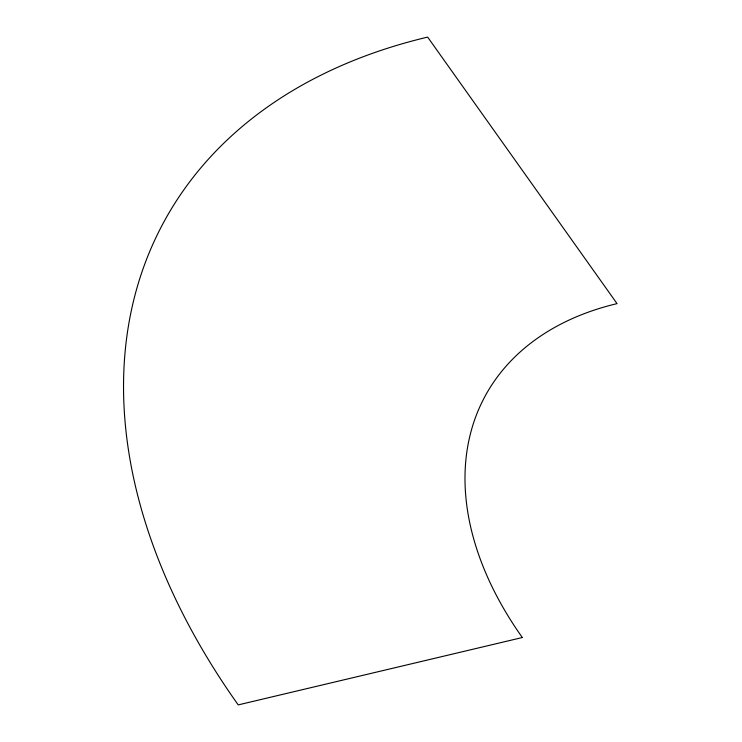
<?xml version="1.0" encoding="UTF-8"?>
<svg xmlns="http://www.w3.org/2000/svg" width="742" height="742" viewBox="0 0 742 742"><rect width="100%" height="100%" fill="white"/><g stroke="black" fill="none" stroke-linecap="round" stroke-linejoin="round"><path stroke-width="1.11" d="M522.331 637.526L238.219 704.9A730.851 484.276 28.4 0 1 427.652 37.1L617.047 303.626A365.426 242.142 28.4 0 0 522.331 637.526"/></g></svg>
